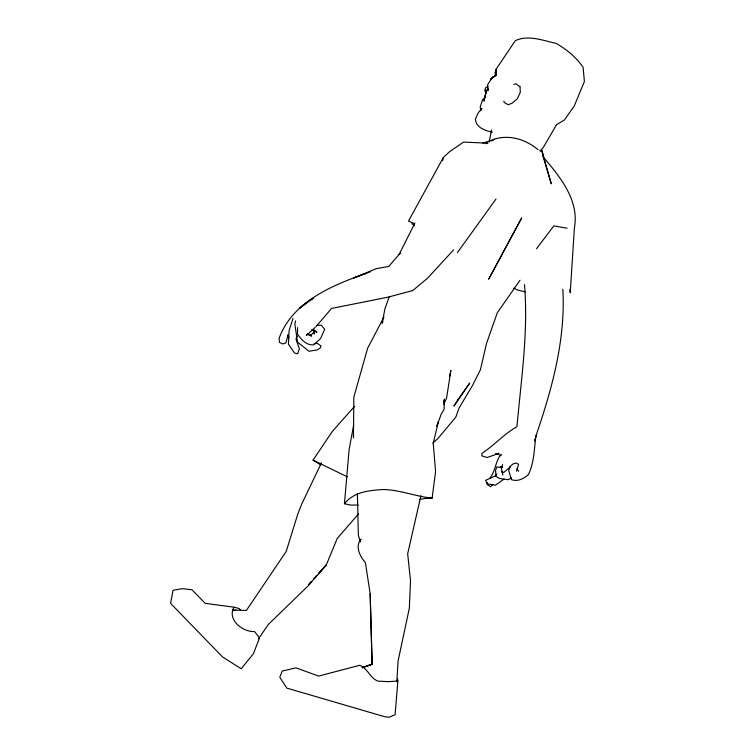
<?xml version="1.0" encoding="UTF-8"?>
<svg xmlns="http://www.w3.org/2000/svg" width="755" height="755" viewBox="0 0 755 755"><rect width="100%" height="100%" fill="white"/><g stroke="black" fill="none" stroke-linecap="round" stroke-linejoin="round"><path stroke-width="1.13" d="M297.583 327.661L297.508 334.172C301.349 339.561 306.464 345.639 313.853 344.818L320.611 338.476L324.659 329.312L321.375 325.216L317.034 325.377M562.843 289.259C565.674 339.429 552.15 388.485 536.088 435.475L534.936 441.203M314.165 330.048L314.089 333.804L314.165 330.048L316.958 332.323L311.853 329.454M444.355 399.055L444.119 409.238L441.269 414.042L436.815 426.179L438.353 421.781L433.247 443.213L435.578 471.592L432.124 498.121L425.141 498.432L419.355 499.565M396.837 681.774L398.093 660.946L409.333 608.219L410.531 580.822L407.672 553.755L420.931 495.705M397.866 680.991L395.101 714.711L389.108 717.25L384.635 716.703L286.825 688.098L279.784 677.263L282.181 671.072L295.969 667.826L318.619 676.084L359.682 665.306C367.836 668.354 369.893 678.084 377.953 681.133L388.551 681.661L397.866 680.991L397.517 678.745M358.332 505.076L350.424 505.057L344.44 503.717L349.121 449.518L353.661 425.169M353.661 435.559L353.434 437.872L353.85 397.073L367.609 348.281L383.955 317.006M487.39 482.634L487.098 484.417L490.646 486.758L492.902 484.361M489.193 142.091L491.505 130.068M534.993 440.222L535.88 435.673C534.219 448.715 534.304 462.702 528.302 474.716C523.668 478.736 517.6 481.954 511.418 479.633L508.7 470.573L509.965 466.514L513.145 463.881L516.061 463.004L518.562 464.306L516.495 471.158M449.669 376.141L450.877 370.431L446.582 398.121L443.695 404.454M442.656 160.598L443.383 157.465L449.697 151.557L463.57 142.091L487.938 143.157L485.682 143.714M295.592 320.894L294.846 324.065L297.527 342.128L308.984 351.254L317.128 349.952L320.252 347.932L321.035 345.988L318.959 344.459L317.279 343.402L314.118 343.525M486.22 92.327L483.946 101.189L485.078 95.026L487.843 87.788L488.023 90.657L487.56 84.881L492.798 76.633M443.496 402.264L444.072 400.131M501.631 467.751L502.547 464.561M287.985 335.664L285.843 342.93L282.748 343.95L279.407 342.345L279.133 338.193C285.409 321.12 298.008 307.209 313.599 298.055L309.871 300.754M494.921 73.084L496.214 69.082L496.271 75.16L490.901 78.888L496.271 75.16L495.856 69.602L515.288 40.676C528.302 34.56 543.109 40.572 556.303 43.431C566.75 49.604 576.32 57.229 583.124 67.403L584.389 81.54L574.244 106.021L564.429 119.941L556.548 124.735L543.685 146.772L540.24 151.396M293.006 318.421L289.089 330.766L288.419 344.148L294.601 353.104L297.687 353.774L299.376 348.848L295.998 339.061L297.159 336.05M389.221 296.753L384.974 308.729L382.106 323.31L383.021 321.252M321.47 462.721L301.726 504.066L297.744 514.193L286.249 551.358L246.375 610.474L232.606 609.983M414.854 223.159L399.055 254.577L400.159 253.236L388.721 266.468L376.566 268.582L353.623 278L366.468 273.367M443.383 157.465L408.464 221.102L413.825 223.376M499.923 455.756L501.424 454.831L500.744 454.803C495.28 461.513 495.629 471.346 489.919 478.009M320.828 464.948L313.042 460.154L332.191 431.605L354.529 406.379M520.044 280.209L497.319 312.712L486.484 343.563L480.435 369.695L472.649 385.21L459.049 408.096L455.793 417.204L437.928 438.476L432.898 443.034M258.559 638.73L268.384 624.404L308.285 585.72L326.339 564.863L337.23 538.457L358.568 513.862M234.107 607.199C226.642 619.308 242.685 632.331 254.52 631.529L259.541 637.909L253.416 653.736L241.194 668.76L222.574 656.973L170.611 603.377L173.008 590.268L182.304 588.673L191.921 589.731L205.218 603.349L234.107 607.199L239.08 608.511L240.486 610.191M495.997 198.999L457.398 252.595M536.484 248.754L553.821 225.877L567.09 228.218M496.752 474.083L495.365 475.886L485.578 480.388L487.343 483.842L495.412 485.201L504.047 479.123M494.619 75.528L495.884 73.999M315.883 326.773L331.52 308.465L388.372 297.083L412.815 290.515L427.764 278L453.632 249.839M308.521 584.7L310.852 582.114M313.948 578.66L316.269 576.074M318.591 573.489L326.339 564.863L318.582 573.63M308.521 584.719L311.617 581.303M313.938 578.745L317.034 575.329M313.816 332.294L311.032 335.135L308.049 334.144M484.767 97.735L482.558 99.82L480.208 107.012L480.85 110.796L481.888 108.305L478.057 113.052L475.386 119.177C476.009 127.793 485.276 130.596 492.335 132.163M344.44 503.717C353.906 491.939 368.1 490.656 382.228 489.523C399.357 489.514 415.203 496.516 432.124 498.121M315.109 327.481L306.398 335.399L307.747 333.87L311.513 336.088L307.266 334.22M488.032 86.089L485.437 88.033L484.833 90.94L486.248 92.44M308.002 302.104L299.593 308.182C319.629 290.165 345.346 280.718 370.337 271.791M491.571 140.987L494.374 139.071C510.267 134.494 525.546 139.448 538.013 149.613M511.362 477.839L508.417 479.718L499.546 478.491L495.997 476.452L495.563 470.554L496.828 466.911L501.32 467.638L502.849 475.103M510.606 466.722L503.745 472.451L501.518 471.828M482.813 143.101L494.572 139.392M362.343 667.571L372.102 664.183L370.167 593.798L365.429 562.683C359.984 556.341 354.869 546.799 360.899 539.061L360.22 541.816L358.342 534.955L357.398 493.761M362.353 667.722L372.121 664.391L370.167 593.798M362.107 667.684L372.102 664.183M513.872 84.381L516.118 83.814L519.733 86.646M539.844 150.245L542.118 150.339L543.326 157.153L551.282 183.824L542.005 151.198L543.109 156.162M232.332 610.087L235.843 610.436M499.159 454.472L495.431 453.812L499.046 453.359L486.984 457.53L481.888 455.85L481.832 453.434C494.27 445.308 503.934 434.078 516.948 426.698C521.186 379.359 528.396 332.294 524.489 284.635M525.31 291.808L517.845 290.109L513.74 288.136M502.471 467.1L500.697 466.411L502.217 467.307M313.042 460.154L347.423 476.886M411.909 223.706L414.504 225.66M543.326 157.153C559.955 176.604 579.529 200.528 574.395 227.784L570.233 292.855L569.921 289.552M517.033 468.676L518.628 471.299M288.636 336.702L287.966 334.654L288.891 337.947M485.361 89.788L485.984 92.195M503.925 101.028L504.132 102.444L508.228 104.756L512.173 103.161L517.335 98.763L520.28 92.393L520.035 86.334M521.592 218.072L488.749 279.048L521.592 218.072M457.841 399.923L453.944 406.086L469.704 383.078L457.841 399.923"/></g></svg>
